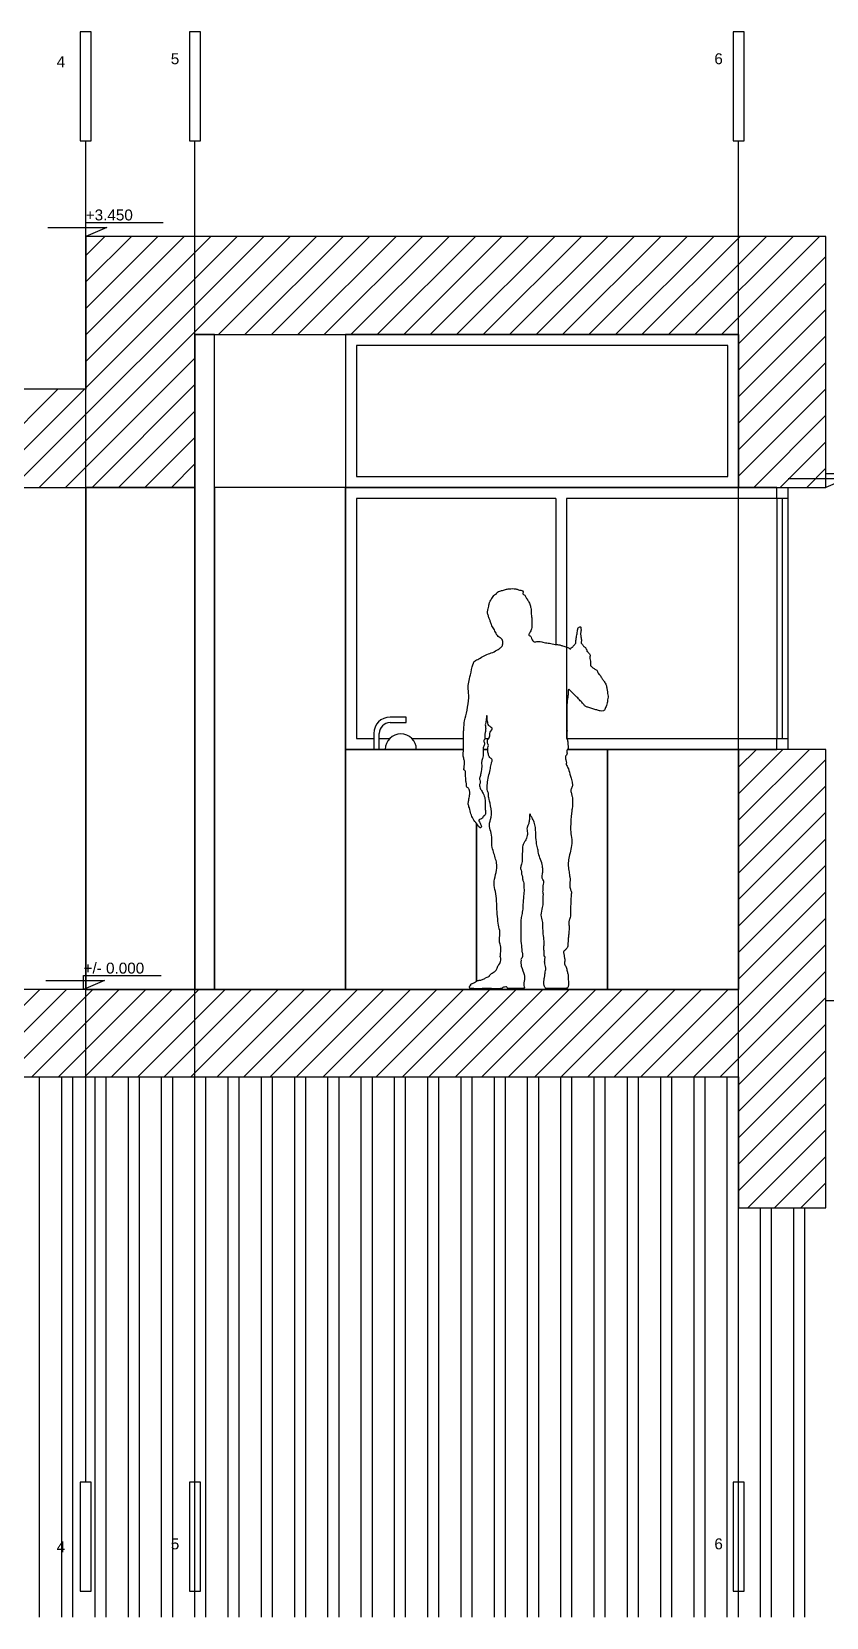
# Model space of a CAD drawing. Header units: millimetres. Extents: x 1417 to 35090, y -5751 to 14938.
# Drawn here: x 7635 to 11274, y -5751 to 1512 of the extents above; entities that cross this region are included whole.
import ezdxf

# ---------------------------------------------------------------- set-up
doc = ezdxf.new("R2010")
doc.units = ezdxf.units.MM
doc.layers.add('Axis', color=42, linetype='Continuous')
doc.layers.add('Text', color=50, linetype='Continuous')
doc.layers.add('Outer', color=7, linetype='Continuous', true_color=0xab00ff)
doc.styles.get("Standard").update_dxf_attribs({"font": 'arial.ttf'})

msp = doc.modelspace()

# ---------------------------------------------------------------- linework, layer by layer
at = {"color": 6, "linetype": 'Continuous'}
for p, q in [((7547.3, -575.4), (8697.3, 574.6)), ((7668.5, -575.4), (8818.5, 574.6)), ((7882.2, 486.9), (7969.9, 574.6)), ((7882.2, 365.7), (8091.1, 574.6)), ((7882.2, 244.5), (8212.3, 574.6)), ((7882.2, 123.2), (8333.6, 574.6)), ((7882.2, 2), (8454.8, 574.6)), ((7882.2, -119.2), (8576, 574.6)), ((8489.7, 124.6), (8939.7, 574.6)), ((8611, 124.6), (9061, 574.6)), ((8732.2, 124.6), (9182.2, 574.6)), ((8853.4, 124.6), (9303.4, 574.6)), ((8974.7, 124.6), (9424.7, 574.6)), ((9095.9, 124.6), (9545.9, 574.6)), ((9217.1, 124.6), (9667.1, 574.6)), ((9338.4, 124.6), (9788.4, 574.6)), ((9459.6, 124.6), (9909.6, 574.6)), ((9580.8, 124.6), (10030.8, 574.6)), ((9702.1, 124.6), (10152.1, 574.6)), ((9823.3, 124.6), (10273.3, 574.6)), ((9944.5, 124.6), (10394.5, 574.6)), ((10065.8, 124.6), (10515.8, 574.6)), ((10187, 124.6), (10637, 574.6)), ((10308.3, 124.6), (10758.3, 574.6)), ((10429.5, 124.6), (10879.5, 574.6)), ((10550.7, 124.6), (11000.7, 574.6)), ((10672, 124.6), (11122, 574.6)), ((10793.2, 124.6), (11243.2, 574.6)), ((10872.2, 82.4), (11272.2, 482.4)), ((10872.2, -38.8), (11272.2, 361.2)), ((10872.2, -160.1), (11272.2, 239.9)), ((10872.2, -281.3), (11272.2, 118.7)), ((7789.7, -575.4), (8382.2, 17.1)), ((10872.2, -402.5), (11272.2, -2.5)), ((7304.8, -575.4), (7754.8, -125.4)), ((7426, -575.4), (7876, -125.4)), ((7911, -575.4), (8382.2, -104.2)), ((10872.2, -523.8), (11272.2, -123.8)), ((8032.2, -575.4), (8382.2, -225.4)), ((10941.8, -575.4), (11272.2, -245)), ((8153.4, -575.4), (8382.2, -346.6)), ((11063.1, -575.4), (11272.2, -366.2)), ((8274.7, -575.4), (8382.2, -467.9)), ((11184.3, -575.4), (11272.2, -487.5)), ((10872.2, -1857.3), (10954.2, -1775.4)), ((10872.2, -1978.6), (11075.4, -1775.4)), ((10872.2, -2099.8), (11196.6, -1775.4)), ((10872.2, -2221), (11272.2, -1821)), ((10872.2, -2342.3), (11272.2, -1942.3)), ((10872.2, -2463.5), (11272.2, -2063.5)), ((10872.2, -2584.7), (11272.2, -2184.7)), ((10872.2, -2706), (11272.2, -2306)), ((10872.2, -2827.2), (11272.2, -2427.2)), ((10545.3, -3275.4), (11272.2, -2548.4)), ((10666.5, -3275.4), (11272.2, -2669.7)), ((10787.7, -3275.4), (11272.2, -2790.9)), ((7272, -3275.4), (7672, -2875.4)), ((7393.2, -3275.4), (7793.2, -2875.4)), ((7514.4, -3275.4), (7914.4, -2875.4)), ((7635.7, -3275.4), (8035.7, -2875.4)), ((7756.9, -3275.4), (8156.9, -2875.4)), ((7878.1, -3275.4), (8278.1, -2875.4)), ((7999.4, -3275.4), (8399.4, -2875.4)), ((8120.6, -3275.4), (8520.6, -2875.4)), ((8241.8, -3275.4), (8641.8, -2875.4)), ((8363.1, -3275.4), (8763.1, -2875.4)), ((8484.3, -3275.4), (8884.3, -2875.4)), ((8605.5, -3275.4), (9005.5, -2875.4)), ((8726.8, -3275.4), (9126.8, -2875.4)), ((8848, -3275.4), (9248, -2875.4)), ((8969.2, -3275.4), (9369.2, -2875.4)), ((9090.5, -3275.4), (9490.5, -2875.4)), ((9211.7, -3275.4), (9611.7, -2875.4)), ((9332.9, -3275.4), (9732.9, -2875.4)), ((9454.2, -3275.4), (9854.2, -2875.4)), ((9575.4, -3275.4), (9975.4, -2875.4)), ((9696.6, -3275.4), (10096.6, -2875.4)), ((9817.9, -3275.4), (10217.9, -2875.4)), ((9939.1, -3275.4), (10339.1, -2875.4)), ((10060.3, -3275.4), (10460.3, -2875.4)), ((10181.6, -3275.4), (10581.6, -2875.4)), ((10302.8, -3275.4), (10702.8, -2875.4)), ((10424, -3275.4), (10824, -2875.4)), ((10872.2, -3312.1), (11272.2, -2912.1)), ((10872.2, -3433.4), (11272.2, -3033.4)), ((10872.2, -3554.6), (11272.2, -3154.6)), ((10872.2, -3675.8), (11272.2, -3275.8)), ((10872.2, -3797.1), (11272.2, -3397.1)), ((10915.1, -3875.4), (11272.2, -3518.3)), ((11036.4, -3875.4), (11272.2, -3639.5)), ((11157.6, -3875.4), (11272.2, -3760.8))]:
    msp.add_line(p, q, dxfattribs=at)
for p, q in [((11272.2, 574.6), (7882.2, 574.6)), ((7882.2, 574.6), (7882.2, -125.4)), ((11272.2, -575.4), (11272.2, 574.6)), ((8382.2, 124.6), (8382.2, 124.6)), ((8382.2, -575.4), (8382.2, 124.6)), ((8382.2, 124.6), (10872.2, 124.6)), ((8472.2, 124.6), (8382.2, 124.6)), ((8382.2, 124.6), (8382.2, -2875.4)), ((8472.2, -2875.4), (8472.2, 124.6)), ((8472.2, 124.6), (9072.2, 124.6)), ((8472.2, -575.4), (8472.2, 124.6)), ((9072.2, 124.6), (9072.2, -575.4)), ((10872.2, 124.6), (9072.2, 124.6)), ((9072.2, 124.6), (9072.2, -575.4)), ((10822.2, 74.6), (9122.2, 74.6)), ((9122.2, 74.6), (9122.2, -525.4)), ((10822.2, -525.4), (10822.2, 74.6)), ((10872.2, 124.6), (10872.2, -575.4)), ((10872.2, -575.4), (10872.2, 124.6)), ((7882.2, -125.4), (4472.2, -125.4)), ((6012.2, -575.4), (8382.2, -575.4)), ((8382.2, -575.4), (7882.2, -575.4)), ((7882.2, -575.4), (7882.2, -2875.4)), ((8382.2, -2875.4), (8382.2, -575.4)), ((8472.2, -575.4), (8471.9, -2875.4)), ((9072.2, -575.4), (8472.2, -575.4)), ((9072.2, -575.4), (8472.2, -575.4)), ((9071.9, -2875.4), (9072.2, -575.4)), ((10872.2, -575.4), (9072.2, -575.4)), ((9072.2, -575.4), (9072.2, -1775.4)), ((11047.2, -575.4), (9072.2, -575.4)), ((9072.2, -575.4), (9072.2, -1775.4)), ((11047.2, -575.4), (9072.2, -575.4)), ((9072.2, -575.4), (9072.2, -1775.4)), ((11047.2, -575.4), (9072.2, -575.4)), ((9072.2, -575.4), (9072.2, -1775.4)), ((9072.2, -575.4), (10872.2, -575.4)), ((9122.2, -525.4), (10822.2, -525.4)), ((10872.2, -575.4), (11272.2, -575.4)), ((11047.2, -575.4), (11097.2, -575.4)), ((11047.2, -625.4), (11047.2, -575.4)), ((11097.2, -575.4), (11097.2, -625.4)), ((10034.7, -625.4), (9122.2, -625.4)), ((9122.2, -625.4), (9122.2, -1725.4)), ((10034.7, -625.4), (9122.2, -625.4)), ((9122.2, -625.4), (9122.2, -1725.4)), ((10034.7, -625.4), (9122.2, -625.4)), ((9122.2, -625.4), (9122.2, -1725.4)), ((10034.7, -625.4), (9122.2, -625.4)), ((9122.2, -625.4), (9122.2, -1725.4)), ((10034.7, -625.4), (10034.7, -1295.1)), ((10084.7, -625.4), (10084.7, -1725.4)), ((10872.2, -625.4), (10084.7, -625.4)), ((11047.2, -625.4), (10084.7, -625.4)), ((11047.2, -625.4), (10084.7, -625.4)), ((11047.2, -625.4), (10084.7, -625.4)), ((11047.2, -625.4), (11047.2, -1725.4)), ((11097.2, -625.4), (11047.2, -625.4)), ((11072.2, -625.4), (11072.2, -1725.4)), ((11097.2, -625.4), (11097.2, -1725.4)), ((9349.4, -1627.4), (9276.3, -1627.4)), ((9276.3, -1652.4), (9349.4, -1652.4)), ((9349.4, -1652.4), (9349.4, -1627.4)), ((9122.2, -1725.4), (9201.3, -1725.4)), ((9122.2, -1725.4), (9201.3, -1725.4)), ((9122.2, -1725.4), (9201.3, -1725.4)), ((9122.2, -1725.4), (9201.3, -1725.4)), ((9201.3, -1702.4), (9201.3, -1775.4)), ((9226.3, -1775.4), (9226.3, -1702.4)), ((9226.3, -1725.4), (9259.1, -1725.4)), ((9226.3, -1725.4), (9259.1, -1725.4)), ((9226.3, -1725.4), (9259.1, -1725.4)), ((9226.3, -1725.4), (9274.7, -1725.5)), ((9266.4, -1725.4), (9274.7, -1725.4)), ((9375.8, -1725.4), (9611.8, -1725.4)), ((9391.4, -1725.4), (9611.8, -1725.4)), ((10084.7, -1725.4), (10872.2, -1725.4)), ((10084.7, -1725.4), (10872.2, -1725.4)), ((10084.7, -1725.4), (10872.2, -1725.4)), ((10084.7, -1725.4), (11047.2, -1725.4)), ((11047.2, -1725.4), (11097.2, -1725.4)), ((11047.2, -1775.4), (11047.2, -1725.4)), ((11097.2, -1725.4), (11097.2, -1775.4)), ((9612, -1775.4), (9071.9, -1775.4)), ((9071.9, -1775.4), (9071.9, -2875.4)), ((9072.2, -1775.4), (9612, -1775.4)), ((9072.2, -1775.4), (9612, -1775.4)), ((9072.2, -1775.4), (9612, -1775.4)), ((9072.2, -1775.4), (9612, -1775.4)), ((10271.9, -1775.4), (10089.1, -1775.4)), ((10872.2, -1775.4), (10272.2, -1775.4)), ((10272.2, -1775.4), (10272.2, -2875.4)), ((10872.2, -1775.4), (10872.2, -2875.4)), ((11272.2, -1775.4), (10872.2, -1775.4)), ((10872.2, -2875.4), (10872.2, -1775.4)), ((11097.2, -1775.4), (11047.2, -1775.4)), ((11272.2, -3875.4), (11272.2, -1775.4)), ((10872.2, -2875.4), (4872.2, -2875.4)), ((7882.2, -2875.4), (8382.2, -2875.4)), ((8382.2, -2875.4), (8472.2, -2875.4)), ((8471.9, -2875.4), (9071.9, -2875.4)), ((9071.9, -2875.4), (9671.9, -2875.4)), ((9671.9, -2875.4), (9671.9, -2871.5)), ((10272.2, -2875.4), (10872.2, -2875.4)), ((11272.2, -2925.4), (15091.8, -2925.4)), ((4872.2, -3275.4), (10872.2, -3275.4)), ((10872.2, -3275.4), (10872.2, -3875.4)), ((10872.2, -3875.4), (11272.2, -3875.4))]:
    msp.add_line(p, q)
at = {"linetype": 'Continuous'}
for p, q in [((7670.8, -5750.9), (7670.8, -3275.4)), ((7772.4, -5750.9), (7772.4, -3275.4)), ((7823.2, -5750.9), (7823.2, -3275.4)), ((7924.8, -5750.9), (7924.8, -3275.4)), ((7975.6, -5750.9), (7975.6, -3275.4)), ((8077.2, -5750.9), (8077.2, -3275.4)), ((8128, -5750.9), (8128, -3275.4)), ((8229.6, -5750.9), (8229.6, -3275.4)), ((8280.4, -5750.9), (8280.4, -3275.4)), ((8382, -5750.9), (8382, -3275.4)), ((8432.8, -5750.9), (8432.8, -3275.4)), ((8534.4, -5750.9), (8534.4, -3275.4)), ((8585.2, -5750.9), (8585.2, -3275.4)), ((8686.8, -5750.9), (8686.8, -3275.4)), ((8737.6, -5750.9), (8737.6, -3275.4)), ((8839.2, -5750.9), (8839.2, -3275.4)), ((8890, -5750.9), (8890, -3275.4)), ((8991.6, -5750.9), (8991.6, -3275.4)), ((9042.4, -5750.9), (9042.4, -3275.4)), ((9144, -5750.9), (9144, -3275.4)), ((9194.8, -5750.9), (9194.8, -3275.4)), ((9296.4, -5750.9), (9296.4, -3275.4)), ((9347.2, -5750.9), (9347.2, -3275.4)), ((9448.8, -5750.9), (9448.8, -3275.4)), ((9499.6, -5750.9), (9499.6, -3275.4)), ((9601.2, -5750.9), (9601.2, -3275.4)), ((9652, -5750.9), (9652, -3275.4)), ((9753.6, -5750.9), (9753.6, -3275.4)), ((9804.4, -5750.9), (9804.4, -3275.4)), ((9906, -5750.9), (9906, -3275.4)), ((9956.8, -5750.9), (9956.8, -3275.4)), ((10058.4, -5750.9), (10058.4, -3275.4)), ((10109.2, -5750.9), (10109.2, -3275.4)), ((10210.8, -5750.9), (10210.8, -3275.4)), ((10261.6, -5750.9), (10261.6, -3275.4)), ((10363.2, -5750.9), (10363.2, -3275.4)), ((10414, -5750.9), (10414, -3275.4)), ((10515.6, -5750.9), (10515.6, -3275.4)), ((10566.4, -5750.9), (10566.4, -3275.4)), ((10668, -5750.9), (10668, -3275.4)), ((10718.8, -5750.9), (10718.8, -3275.4)), ((10820.4, -5750.9), (10820.4, -3275.4)), ((10871.2, -5750.9), (10871.2, -3275.4)), ((10972.8, -5750.9), (10972.8, -3875.4)), ((11023.6, -5750.9), (11023.6, -3875.4)), ((11125.2, -5750.9), (11125.2, -3875.4)), ((11176, -5750.9), (11176, -3875.4))]:
    msp.add_line(p, q, dxfattribs=at)
for points in [[(7708.6, 615.5), (7978.2, 615.5), (7882.2, 574.6), (7882.2, 638.9), (8236.9, 638.9)], [(11098.6, -534.5), (11368.2, -534.5), (11272.2, -575.4), (11272.2, -511.1), (11626.9, -511.1)], [(9710.4, -1725.4), (9727, -1725.4)], [(9710.4, -1725.4), (9727, -1725.4)], [(9671.9, -2871.5), (9671.9, -2875.4), (10271.9, -2875.4), (10271.9, -1775.4)], [(9702.1, -1775.4), (9723.5, -1775.4)], [(9702.1, -1775.4), (9723.5, -1775.4)], [(9702.1, -1775.4), (9723.5, -1775.4)], [(9702.1, -1775.4), (9723.5, -1775.4)], [(9723.5, -1775.4), (9702.1, -1775.4)], [(10089.1, -1775.4), (11047.2, -1775.4)], [(10089.1, -1775.4), (10872.2, -1775.4)], [(10089.1, -1775.4), (10872.2, -1775.4)], [(10089.1, -1775.4), (10872.2, -1775.4)], [(9671.9, -2114.9), (9671.9, -2837.6)], [(9671.9, -2837.6), (9671.9, -2114.9)], [(7698.6, -2834.5), (7968.2, -2834.5), (7872.2, -2875.4), (7872.2, -2811.1), (8226.9, -2811.1)]]:
    msp.add_lwpolyline(points)
for centre, radius, start in [((9276.3, -1702.4), 75, 90), ((9276.3, -1702.4), 50, 90), ((9325.2, -1775.4), 71, 360)]:
    msp.add_arc(centre, radius, start, 180)
at = {"layer": 'Axis'}
for p, q in [((7882.2, -5131.3), (7882.2, 1012.2)), ((8382.2, -5131.3), (8382.2, 1012.2)), ((10872.2, -5131.3), (10872.2, 1012.2))]:
    msp.add_line(p, q, dxfattribs=at)
at = {"layer": 'Outer'}
msp.add_open_spline([(9782.5, -2740.8), (9782.4, -2748.7), (9780.1, -2754.6), (9768.7, -2768.7), (9767.5, -2775.8), (9759, -2791), (9753.3, -2793.9), (9743.8, -2799.5), (9732.4, -2808.4), (9731.3, -2814.2), (9726.1, -2815.9), (9714.5, -2821.8), (9698.4, -2830.5), (9690.7, -2832.9), (9685.7, -2831.2), (9670.9, -2837.7), (9662.7, -2843), (9655.4, -2846.6), (9653, -2847.5), (9644.7, -2850.8), (9644.7, -2854.3), (9645.4, -2856.2), (9645.5, -2856.5), (9642.4, -2856.6), (9637.8, -2861.8), (9639.6, -2871.1), (9653, -2870.9), (9667.1, -2871.6), (9692.2, -2871.3), (9712.6, -2871.3), (9766.9, -2871.3), (9787.6, -2872), (9791, -2865.3), (9800.3, -2864.2), (9811.4, -2861.6), (9812.5, -2871.3), (9824.6, -2871.3), (9838.3, -2871.3), (9861.4, -2871.3), (9882.7, -2871.3), (9886.6, -2871.4), (9895.1, -2868.5), (9884.6, -2853.9), (9891.9, -2829.3), (9892, -2829.2), (9892.1, -2828.7), (9892.5, -2826.9), (9892.3, -2821.6), (9890.9, -2810.6), (9886.8, -2796.5), (9881.3, -2783.8), (9877, -2768.3), (9876.8, -2759.8), (9874.4, -2751.7), (9874.4, -2747.8), (9877.3, -2740.7), (9873.4, -2733.4), (9880.7, -2731.9), (9882, -2724), (9882.4, -2721.9), (9883, -2715.3), (9880.1, -2706.5), (9879.4, -2686.3), (9873, -2642.6), (9875.4, -2600.2), (9874, -2591.3), (9874.3, -2572.8), (9874, -2556.4), (9879.1, -2534.9), (9884.4, -2506.1), (9884.1, -2481.2), (9889.1, -2432.8), (9890.3, -2416.5), (9887.9, -2404.1), (9889.6, -2394.1), (9887.4, -2382.4), (9881.3, -2368.6), (9882.7, -2356.8), (9881, -2353.4), (9876.5, -2347.2), (9877.6, -2340.9), (9878.2, -2327.9), (9872, -2321.7), (9873.1, -2314.9), (9881, -2297.4), (9880.5, -2268.6), (9882.9, -2234.6), (9882.1, -2221.3), (9885.5, -2210.2), (9891.4, -2199.4), (9899, -2188.7), (9906.3, -2163), (9904.5, -2150.8), (9901.9, -2138.6), (9904.7, -2128.5), (9909.9, -2119.6), (9914.2, -2101.5), (9914.2, -2083.7), (9914.2, -2074.7), (9917.2, -2068.4), (9920.2, -2078.9), (9928.7, -2092.1), (9938.9, -2114.1), (9943.4, -2139.6), (9942.3, -2166.1), (9946.8, -2212.3), (9954.1, -2229.8), (9955.2, -2258.1), (9969.9, -2286.9), (9975, -2317.5), (9976.7, -2337.2), (9971.1, -2358.2), (9974.5, -2372.9), (9982.4, -2380.8), (9979.6, -2383.6), (9976.7, -2400), (9978.4, -2417.2), (9975, -2428), (9978.4, -2433.6), (9977.8, -2446.6), (9976.1, -2462.5), (9977.3, -2477.2), (9976.1, -2495.8), (9964.8, -2536), (9976.1, -2563.1), (9976.1, -2584), (9976.1, -2609.5), (9981.1, -2649.2), (9982.8, -2666.1), (9978.8, -2687.6), (9981.6, -2698.3), (9981.1, -2708.5), (9981.6, -2722.7), (9982.8, -2723.2), (9987.3, -2725.5), (9983.9, -2745.8), (9983.9, -2750.9), (9986.1, -2765.1), (9991.2, -2775.2), (9985, -2802.2), (9983.9, -2817.5), (9981.1, -2831), (9978.2, -2850.3), (9983.9, -2862.7), (9985.6, -2866.1), (9990, -2871.3), (10004.8, -2871.3), (10027.4, -2871.3), (10059.1, -2871.3), (10087.1, -2871.3), (10093.4, -2862.2), (10093.4, -2842.2), (10091.5, -2832.2), (10092.7, -2818.4), (10091.5, -2806.2), (10086.7, -2792.8), (10083.4, -2771.4), (10072.6, -2759.2), (10077.4, -2739.5), (10074.7, -2731.8), (10074, -2725.2), (10073.5, -2716.5), (10071.1, -2709.2), (10070.1, -2706.3), (10069.8, -2700.9), (10081.1, -2691.3), (10090.1, -2681.7), (10090.7, -2671.5), (10090.7, -2655.6), (10092.4, -2639.2), (10094.1, -2623.4), (10095.8, -2601.9), (10095.8, -2582.1), (10095.2, -2574.8), (10092.9, -2562.9), (10100.9, -2553.3), (10103.1, -2526.2), (10102.6, -2496.8), (10104.9, -2451.5), (10104.9, -2438.2), (10108.3, -2429.8), (10102.8, -2420.8), (10098.6, -2401.9), (10100, -2382.4), (10101.4, -2368.4), (10097.9, -2356.5), (10095.1, -2329.3), (10089.5, -2302.1), (10095.1, -2273.5), (10101.4, -2242.1), (10111.1, -2207.1), (10104.9, -2168.8), (10101.4, -2140.1), (10107.5, -2056.2), (10111.1, -2044.3), (10110.7, -2032.4), (10112, -2003.1), (10109.8, -1992.1), (10106.5, -1976), (10101.5, -1960.9), (10112, -1945.8), (10111.1, -1929.8), (10105.6, -1911), (10094.6, -1866.6), (10086.4, -1850), (10081.2, -1843.3), (10085, -1838.9), (10079.8, -1821.8), (10078.6, -1813.7), (10078.6, -1806.6), (10083.8, -1802.2), (10087.5, -1792.5), (10084.6, -1783.2), (10085.3, -1778), (10093.5, -1772.5), (10090.9, -1759.1), (10090.1, -1740.2), (10086.8, -1725.4), (10084.2, -1707.9), (10087.5, -1694.2), (10084.4, -1660.3), (10086.6, -1645.1), (10085.1, -1629.5), (10085.9, -1595.8), (10084, -1573.5), (10091.1, -1530.8), (10091.1, -1520.1), (10090.7, -1508.6), (10092.2, -1496), (10105.9, -1509.7), (10120.4, -1526), (10135.9, -1539), (10150.8, -1557.2), (10164.1, -1569), (10171.2, -1581.3), (10184.2, -1582), (10206.4, -1589.8), (10222.4, -1594.6), (10238.7, -1600.2), (10254.7, -1600.2), (10260.2, -1590.6), (10270.6, -1567.9), (10272.1, -1546.3), (10275.8, -1536.3), (10273.6, -1526.1), (10270.9, -1512), (10270, -1497.1), (10266.1, -1480.8), (10257.3, -1463.5), (10246.8, -1451.9), (10240, -1438.9), (10237.3, -1435.1), (10233, -1430.9), (10226.1, -1422.9), (10226.1, -1418.1), (10222.4, -1412.1), (10218, -1408.5), (10210.6, -1405.8), (10199.9, -1397.4), (10196.1, -1393.2), (10194.2, -1392.9), (10193.2, -1391.5), (10193.7, -1386), (10195.1, -1376), (10192.2, -1365.1), (10190.2, -1354), (10192.2, -1347.6), (10191.5, -1340.1), (10187.8, -1335.2), (10182.6, -1331), (10179.5, -1327), (10176.8, -1325.4), (10177, -1319.3), (10173.6, -1315.7), (10172.7, -1312), (10168.2, -1306.4), (10163.7, -1304), (10159.9, -1300.5), (10158.3, -1294.4), (10151, -1290), (10150.6, -1286.5), (10152.6, -1279.5), (10152.3, -1273.3), (10150.4, -1264.3), (10150.4, -1255.4), (10147.8, -1249.2), (10148.6, -1242.6), (10149.4, -1236.1), (10151.3, -1230), (10150.2, -1223.3), (10150.1, -1218.5), (10149.6, -1215.3), (10146.1, -1213.5), (10143, -1215.5), (10136.8, -1217.4), (10135.5, -1224.1), (10133.9, -1233), (10132.3, -1245.6), (10130.4, -1256.8), (10128.7, -1264.2), (10126.5, -1278.5), (10126, -1281.6), (10127.6, -1286.4), (10125.3, -1289.9), (10121.7, -1294.3), (10116.6, -1299.9), (10113.2, -1305.2), (10110.5, -1307.8), (10105.2, -1310.3), (10103.9, -1314.5), (10099.5, -1316.2), (10098.7, -1312.4), (10093.2, -1310.9), (10086.4, -1306.5), (10075.4, -1304.6), (10067.4, -1301.4), (10051.9, -1296.3), (10042.4, -1295.3), (10033.3, -1295.5), (10018.1, -1291.6), (10005.4, -1289.1), (9994.3, -1287.5), (9979.9, -1286.4), (9972.1, -1282.2), (9955.2, -1279.8), (9947.7, -1281.8), (9939.2, -1283.1), (9937.4, -1283.6), (9933.5, -1281.5), (9926.6, -1273.7), (9921.1, -1260.2), (9918.9, -1256.2), (9915.4, -1254.4), (9911.4, -1252.7), (9910.5, -1248.3), (9914.2, -1243.2), (9917.9, -1236.5), (9922.5, -1227.8), (9925.6, -1217), (9926.2, -1205.8), (9924.3, -1187.8), (9925.4, -1180.1), (9924.6, -1172.2), (9923.9, -1163.6), (9921.7, -1148), (9922.5, -1138.1), (9921, -1129.4), (9916.5, -1108.6), (9907.2, -1092.1), (9899.1, -1080.4), (9894.6, -1070.5), (9891.9, -1066.9), (9882.6, -1063.3), (9883.8, -1060), (9886.2, -1054), (9880.2, -1044.9), (9868.5, -1047.6), (9859.4, -1041.3), (9843.8, -1038.9), (9828.8, -1038.9), (9812.6, -1040.1), (9796.6, -1045.8), (9777.1, -1050.3), (9766.3, -1054), (9764.5, -1063.3), (9753.4, -1066), (9748.9, -1073.2), (9735.9, -1093.3), (9730.1, -1105.9), (9730.1, -1109.2), (9727.4, -1118.2), (9726.8, -1132), (9719.3, -1144.7), (9724.7, -1160.3), (9730.1, -1175.9), (9734.6, -1187.3), (9741.9, -1205.1), (9743.4, -1212.6), (9751.6, -1223.4), (9755.5, -1233.3), (9761.5, -1242.6), (9766.6, -1254.6), (9776.5, -1260.6), (9783.4, -1267), (9788.8, -1270.5), (9793.7, -1282.5), (9792.9, -1288.3), (9790.8, -1296.1), (9790.2, -1303.6), (9784.1, -1308.2), (9767.4, -1320.9), (9738.9, -1334.7), (9713.1, -1341.6), (9688.1, -1358), (9665.7, -1368.3), (9654.5, -1379.5), (9644.1, -1438.1), (9634.6, -1467.3), (9633.3, -1498), (9638.3, -1534.7), (9629.2, -1599.2), (9615.4, -1644.6), (9614, -1685.3), (9611.4, -1699.7), (9611.8, -1725.7), (9612.5, -1750.2), (9612.1, -1775.8), (9611, -1792.9), (9611, -1811.4), (9617.7, -1828.1), (9616.6, -1845.2), (9615.1, -1860), (9611, -1869.7), (9622.1, -1872.6), (9622.1, -1880.4), (9621.9, -1906.6), (9624.1, -1925.6), (9627.8, -1940.4), (9624.1, -1945.6), (9630.8, -1950.8), (9635.6, -1953.4), (9638.9, -1958.6), (9641.9, -1969.3), (9640, -1990.8), (9634.9, -2014.2), (9632.6, -2026.8), (9638.9, -2040.2), (9646.4, -2073.6), (9653.8, -2092.1), (9674.5, -2118.1), (9685.7, -2132.9), (9691.2, -2137), (9695.7, -2128.1), (9691.2, -2118.5), (9684.6, -2107.7), (9680.1, -2097.7), (9689.4, -2095.5), (9701.6, -2090.6), (9701.3, -2082.1), (9704.2, -2081), (9713.1, -2076.5), (9713.1, -2064.7), (9711.6, -2045), (9711.3, -2032.8), (9712.8, -2014.2), (9709, -1988.6), (9696.8, -1966.3), (9687.7, -1953.7), (9685.6, -1940.9), (9685, -1936.9), (9688.3, -1930.8), (9689.1, -1920), (9683.8, -1910.3), (9687.9, -1905), (9690.5, -1894.3), (9690.8, -1884.7), (9693.1, -1880.9), (9694.6, -1868.3), (9694.2, -1860.2), (9696.8, -1855), (9697.2, -1849.4), (9693.4, -1834.9), (9700.1, -1817.9), (9703.5, -1791.5), (9700.5, -1767.4), (9710.9, -1751.8), (9707.1, -1741.6), (9703.6, -1737.6), (9707.7, -1731.1), (9711.6, -1724.8), (9709.9, -1712.2), (9711, -1699), (9715.6, -1679.5), (9710.1, -1664.1), (9717.3, -1640.8), (9717.3, -1629.2), (9717.6, -1625.7), (9717.9, -1622.3), (9719.1, -1620.3), (9720.2, -1621.6), (9720.2, -1626.4), (9720.2, -1637.8), (9723.9, -1656.7), (9727.3, -1665.6), (9740.6, -1676), (9746.9, -1681.2), (9736.9, -1691.2), (9732.8, -1702), (9732.6, -1713.9), (9730.8, -1722.6), (9721.2, -1729.9), (9721.2, -1748.8), (9728.1, -1756.9), (9723.6, -1767.1), (9723.3, -1780.6), (9724.3, -1787.4), (9726, -1796.7), (9728.2, -1807.5), (9736.3, -1816.2), (9743, -1819.2), (9744.4, -1825.9), (9741.4, -1832), (9740.2, -1838.7), (9738.1, -1847.9), (9733.2, -1876.5), (9724.1, -1907.9), (9720.6, -1938.6), (9720.6, -1968.6), (9729, -1978.4), (9725.5, -1990.3), (9733.9, -2015.4), (9744.2, -2078.8), (9728.2, -2114.1), (9734.2, -2142.5), (9743.7, -2176.2), (9739.6, -2219.1), (9750.3, -2244.6), (9757.7, -2272.3), (9765.2, -2294.6), (9766.2, -2327.6), (9752.4, -2370.2), (9752.4, -2407.4), (9764.1, -2444.6), (9764.1, -2496.8), (9768.3, -2542.5), (9771.5, -2580.8), (9781.6, -2614.1), (9775.4, -2645.8), (9778.1, -2660.5), (9785.8, -2687), (9782, -2710.2), (9781, -2721.4), (9780.8, -2724), (9780.4, -2728.2), (9783.9, -2730.6), (9782.7, -2734.5), (9782.5, -2740.8)], degree=3, knots=[54.945429, 54.945429, 54.945429, 54.945429, 59.151819, 60.151819, 61.151819, 62.151819, 63.151819, 64.151819, 65.151819, 66.151819, 67.151819, 68.151819, 69.151819, 70.151819, 71.151819, 72.151819, 73.151819, 74.151819, 75.151819, 76.151819, 77.151819, 77.352057, 77.352057, 77.352057, 78.352057, 79.352057, 80.352057, 81.352057, 82.352057, 83.352057, 84.352057, 85.352057, 86.352057, 87.352057, 88.352057, 89.352057, 90.352057, 91.352057, 92.352057, 93.352057, 94.352057, 95.352057, 97.352057, 97.352057, 97.352057, 97.528302, 98.528302, 99.528302, 100.528302, 101.528302, 109.367254, 109.367254, 109.367254, 112.342153, 115.317052, 118.291952, 121.266851, 124.24175, 124.24175, 124.24175, 126.484088, 130.912287, 135.340486, 139.768684, 144.196883, 148.625082, 153.053281, 157.481479, 161.909678, 166.337877, 170.766076, 175.194274, 179.622473, 184.050672, 188.47887, 192.907069, 197.335268, 201.763467, 206.191665, 210.619864, 215.048063, 219.476262, 223.90446, 228.332659, 232.760858, 237.189056, 241.617255, 246.045454, 250.473653, 254.901851, 259.33005, 263.758249, 268.186448, 272.614646, 277.042845, 281.471044, 285.899242, 290.327441, 294.75564, 299.183839, 303.612037, 308.040236, 312.468435, 316.896634, 321.324832, 325.753031, 330.18123, 334.609428, 339.037627, 343.465826, 347.894025, 352.322223, 356.750422, 361.178621, 365.606819, 370.035018, 374.463217, 378.891416, 383.319614, 387.747813, 392.176012, 396.604211, 401.032409, 405.460608, 409.888807, 414.317005, 418.745204, 423.173403, 427.601602, 432.0298, 436.457999, 440.886198, 445.314397, 449.742595, 454.170794, 458.598993, 463.027191, 467.45539, 471.883589, 476.311788, 480.739986, 485.168185, 489.596384, 494.024583, 498.452781, 502.88098, 507.309179, 511.737377, 516.165576, 520.593775, 525.021974, 529.450172, 533.878371, 538.30657, 542.734769, 547.162967, 551.591166, 556.019365, 560.447563, 564.875762, 569.303961, 573.73216, 578.160358, 582.588557, 587.016756, 591.444954, 595.873153, 600.301352, 604.729551, 609.157749, 613.585948, 618.014147, 622.442346, 626.870544, 631.298743, 635.726942, 640.15514, 644.583339, 649.011538, 653.439737, 657.867935, 662.296134, 666.724333, 671.152532, 675.58073, 680.008929, 684.437128, 688.865326, 693.293525, 697.721724, 702.149923, 706.578121, 711.00632, 715.434519, 719.862718, 724.290916, 728.719115, 733.147314, 737.575512, 742.003711, 746.43191, 750.860109, 755.288307, 759.716506, 764.144705, 768.572904, 773.001102, 777.429301, 781.8575, 786.285698, 790.713897, 795.142096, 799.570295, 803.998493, 808.426692, 812.854891, 817.28309, 821.711288, 826.139487, 830.567686, 834.995884, 839.424083, 843.852282, 848.280481, 852.708679, 857.136878, 861.565077, 865.993275, 870.421474, 874.849673, 879.277872, 883.70607, 888.134269, 892.562468, 896.990667, 901.418865, 905.847064, 910.275263, 914.703461, 919.13166, 923.559859, 927.988058, 932.416256, 936.844455, 941.272654, 945.700853, 950.129051, 954.55725, 958.985449, 963.413647, 967.841846, 972.270045, 976.698244, 981.126442, 985.554641, 989.98284, 994.411039, 998.839237, 1003.267436, 1007.695635, 1012.123833, 1016.552032, 1020.980231, 1025.40843, 1029.836628, 1034.264827, 1038.693026, 1043.121225, 1047.549423, 1051.977622, 1056.405821, 1060.834019, 1065.262218, 1069.690417, 1074.118616, 1078.546814, 1082.975013, 1087.403212, 1091.831411, 1096.259609, 1100.687808, 1105.116007, 1109.544205, 1113.972404, 1118.400603, 1122.828802, 1127.257, 1131.685199, 1136.113398, 1140.541596, 1144.969795, 1149.397994, 1153.826193, 1158.254391, 1162.68259, 1167.110789, 1171.538988, 1175.967186, 1180.395385, 1184.823584, 1189.251782, 1193.679981, 1198.10818, 1202.536379, 1206.964577, 1211.392776, 1215.820975, 1220.249174, 1224.677372, 1229.105571, 1233.53377, 1237.961968, 1242.390167, 1246.818366, 1251.246565, 1255.674763, 1260.102962, 1264.531161, 1268.95936, 1273.387558, 1277.815757, 1282.243956, 1286.672154, 1291.100353, 1295.528552, 1299.956751, 1304.384949, 1308.813148, 1313.241347, 1317.669546, 1322.097744, 1326.525943, 1330.954142, 1335.38234, 1339.810539, 1344.238738, 1348.666937, 1353.095135, 1357.523334, 1361.951533, 1366.379731, 1370.80793, 1375.236129, 1379.664328, 1384.092526, 1388.520725, 1392.948924, 1397.377123, 1401.805321, 1406.23352, 1410.661719, 1415.089917, 1419.518116, 1423.946315, 1428.374514, 1432.802712, 1437.230911, 1441.65911, 1446.087309, 1450.515507, 1454.943706, 1459.371905, 1463.800103, 1468.228302, 1472.656501, 1477.0847, 1481.512898, 1485.941097, 1490.369296, 1494.797495, 1499.225693, 1503.653892, 1508.082091, 1512.510289, 1516.938488, 1521.366687, 1525.794886, 1530.223084, 1534.651283, 1539.079482, 1543.507681, 1547.935879, 1552.364078, 1556.792277, 1561.220475, 1565.648674, 1570.076873, 1574.505072, 1578.93327, 1583.361469, 1587.789668, 1592.217867, 1596.646065, 1601.074264, 1605.502463, 1609.930661, 1614.35886, 1618.787059, 1623.215258, 1627.643456, 1632.071655, 1636.499854, 1640.928052, 1645.356251, 1649.78445, 1654.212649, 1658.640847, 1663.069046, 1667.497245, 1671.925444, 1676.353642, 1680.781841, 1685.21004, 1689.638238, 1694.066437, 1698.494636, 1702.922835, 1707.351033, 1711.779232, 1716.207431, 1720.63563, 1725.063828, 1729.492027, 1733.920226, 1738.348424, 1742.776623, 1747.204822, 1751.633021, 1756.061219, 1760.489418, 1764.917617, 1769.345816, 1773.774014, 1778.202213, 1782.630412, 1787.05861, 1791.486809, 1795.915008, 1800.343207, 1804.771405, 1809.199604, 1813.627803, 1818.056002, 1822.4842, 1826.912399, 1831.340598, 1835.768796, 1840.196995, 1844.625194, 1849.053393, 1853.481591, 1857.90979, 1862.337989, 1866.766188, 1871.194386, 1875.622585, 1880.050784, 1884.478982, 1888.907181, 1893.33538, 1897.763579, 1902.191777, 1906.619976, 1911.048175, 1915.476373, 1919.904572, 1924.332771, 1928.76097, 1933.189168, 1937.617367, 1942.045566, 1946.473765, 1950.901963, 1955.330162, 1959.758361, 1964.186559, 1964.186559, 1964.186559, 1968.614758, 1973.042957, 1977.471156, 1981.899354, 1986.327553, 1990.755752, 1995.183951, 1999.612149, 2004.040348, 2008.468547, 2012.896745, 2017.324944, 2021.753143, 2026.181342, 2030.60954, 2035.037739, 2039.465938, 2043.894137, 2048.322335, 2052.750534, 2057.178733, 2061.606931, 2066.03513, 2070.463329, 2074.891528, 2079.319726, 2083.747925, 2088.176124, 2092.604323, 2097.032521, 2101.46072, 2105.888919, 2110.317117, 2114.745316, 2119.173515, 2123.601714, 2128.029912, 2132.458111, 2136.88631, 2141.314508, 2145.742707, 2150.170906, 2154.599105, 2159.027303, 2163.455502, 2167.883701, 2172.3119, 2176.740098, 2181.168297, 2185.596496, 2190.024694, 2194.452893, 2198.881092, 2200.291771, 2200.291771, 2200.291771, 2202.900979, 2205.510188, 2205.510188, 2205.510188, 2205.510188], dxfattribs=at)
at = {"layer": 'Text'}
for points in [[(7857.2, 1512.2), (7857.2, 1012.2), (7907.2, 1012.2), (7907.2, 1512.2)], [(8357.2, 1512.2), (8357.2, 1012.2), (8407.2, 1012.2), (8407.2, 1512.2)], [(10847.2, 1512.2), (10847.2, 1012.2), (10897.2, 1012.2), (10897.2, 1512.2)], [(7857.2, -5131.3), (7857.2, -5631.3), (7907.2, -5631.3), (7907.2, -5131.3)], [(8357.2, -5131.3), (8357.2, -5631.3), (8407.2, -5631.3), (8407.2, -5131.3)], [(10847.2, -5131.3), (10847.2, -5631.3), (10897.2, -5631.3), (10897.2, -5131.3)]]:
    msp.add_lwpolyline(points, close=True, dxfattribs=at)

# ---------------------------------------------------------------- texts
for s, p in [('+3.450', (7882.2, 647.8)), ('+/- 0.000', (7872.2, -2802.2))]:
    msp.add_text(s, height=50).set_placement(p)
for s, p in [('4', (7748.8, 1349.6)), ('5', (8271.7, 1363.3)), ('6', (10761.3, 1363.3)), ('4', (7748.8, -5453.3)), ('5', (8271.7, -5439.6)), ('6', (10761.3, -5439.6))]:
    msp.add_text(s, height=50, dxfattribs=at).set_placement(p)

doc.saveas('drawing.dxf')
